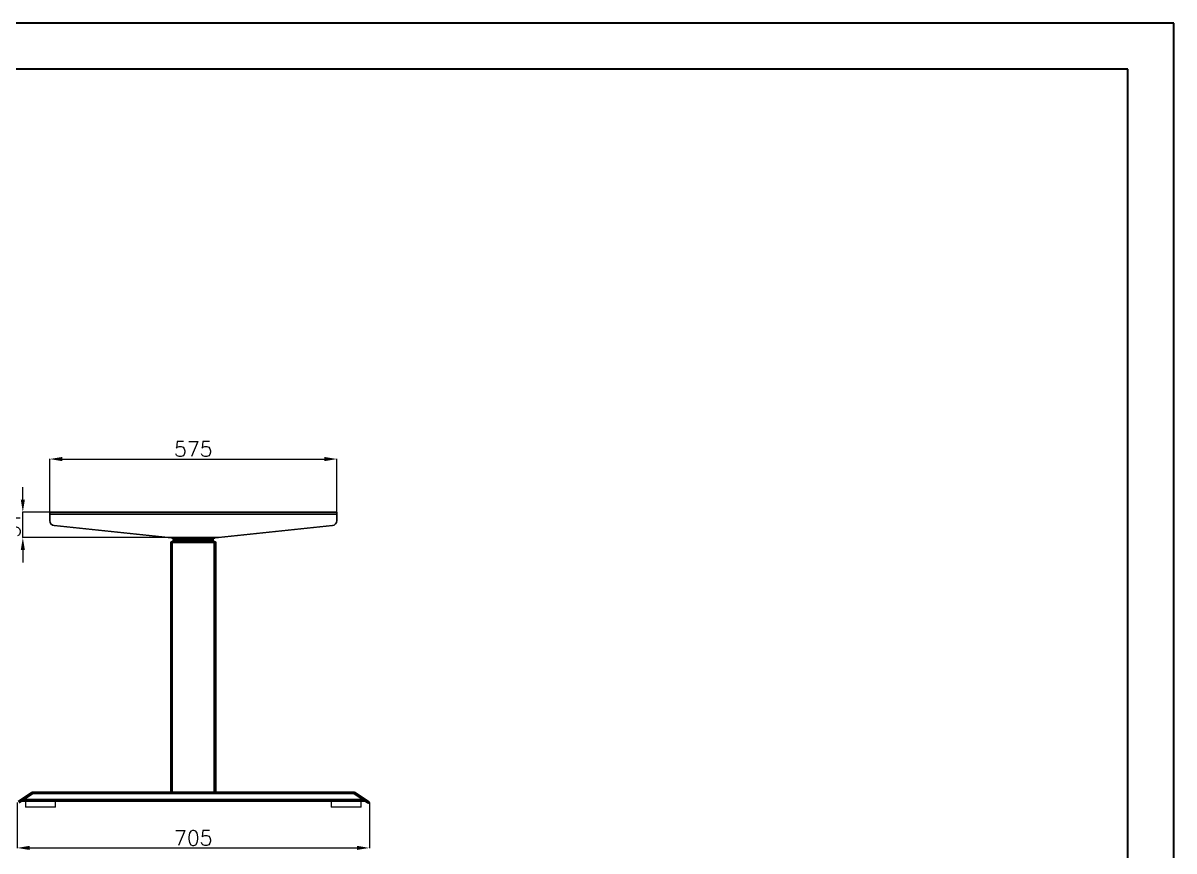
# Model space of a CAD drawing. Header units: millimetres. Extents: x 20580 to 29102, y 1988 to 5937.
# Drawn here: x 26777 to 29081, y 4280 to 5937 of the extents above; entities that cross this region are included whole.
import ezdxf

# ---------------------------------------------------------------- set-up
doc = ezdxf.new("R2010")
doc.units = ezdxf.units.MM
for name, color, linetype, lineweight in [('CAXA0', 7, 'Continuous', 70), ('CAXA3', 7, 'Continuous', 18), ('輪廓線', 7, 'Continuous', 20)]:
    doc.layers.add(name, color=color, linetype=linetype, lineweight=lineweight)
doc.styles.get("Standard").update_dxf_attribs({"font": 'romans.shx'})
doc.dimstyles.new('ISO-25', dxfattribs={"dimtxt": 6, "dimasz": 6, "dimexe": 0.5, "dimexo": 0.625, "dimgap": 1.2, "dimtad": 1, "dimdsep": 46, "dimtxsty": 'Standard', "dimcen": 2.5, "dimclrd": 3, "dimclre": 3, "dimclrt": 3, "dimadec": 0, "dimazin": 0, "dimtfac": 1, "dimtmove": 0, "dimatfit": 3, "dimfxl": 1.25, "dimarcsym": 0})

# ---------------------------------------------------------------- blocks, each defined once
blk = doc.blocks.new('*D124')
at = {"layer": 'Defpoints', "color": 0}
for p in [(27405.6, 5064.2), (26830.6, 4958.1), (27405.6, 4958.1)]:
    blk.add_point(p, dxfattribs=at)
at = {"layer": '輪廓線', "color": 4, "lineweight": -2}
for p, q in [((26830.6, 4958.7), (26830.6, 5064.7)), ((26855.6, 5064.2), (27380.6, 5064.2)), ((27405.6, 4958.7), (27405.6, 5064.7))]:
    blk.add_line(p, q, dxfattribs=at)
at = {"layer": '輪廓線', "color": 4}
for points in [[(26855.6, 5068.4), (26855.6, 5060), (26830.6, 5064.2)], [(27380.6, 5068.4), (27380.6, 5060), (27405.6, 5064.2)]]:
    blk.add_solid(points, dxfattribs=at)
at = {"layer": '輪廓線', "color": 4, "lineweight": 18, "insert": (27118.1, 5084.2), "char_height": 30, "attachment_point": 5}
blk.add_mtext('575', dxfattribs=at)
blk = doc.blocks.new('*D125')
at = {"layer": 'Defpoints', "color": 0}
for p in [(26776.8, 4958), (26830.6, 4958), (27068.7, 4907)]:
    blk.add_point(p, dxfattribs=at)
at = {"layer": '輪廓線', "color": 4, "lineweight": -2}
for p, q in [((26776.8, 4983), (26776.8, 5008)), ((26830, 4958), (26776.3, 4958)), ((26776.8, 4907), (26776.8, 4958)), ((27068, 4907), (26776.3, 4907)), ((26776.8, 4882), (26776.8, 4857))]:
    blk.add_line(p, q, dxfattribs=at)
at = {"layer": '輪廓線', "color": 4}
for points in [[(26772.7, 4983), (26781, 4983), (26776.8, 4958)], [(26772.7, 4882), (26781, 4882), (26776.8, 4907)]]:
    blk.add_solid(points, dxfattribs=at)
at = {"layer": '輪廓線', "color": 4, "lineweight": 18, "insert": (26756.8, 4932.5), "char_height": 30, "attachment_point": 5, "rotation": 90}
blk.add_mtext('51', dxfattribs=at)
blk = doc.blocks.new('*D126')
at = {"layer": 'Defpoints', "color": 0}
for p in [(26765.6, 4377.4), (27470.6, 4377.4), (27470.6, 4285.7)]:
    blk.add_point(p, dxfattribs=at)
at = {"layer": '輪廓線', "color": 4, "lineweight": -2}
for p, q in [((26765.6, 4376.8), (26765.6, 4285.2)), ((27470.6, 4376.8), (27470.6, 4285.2)), ((26790.6, 4285.7), (27445.6, 4285.7))]:
    blk.add_line(p, q, dxfattribs=at)
at = {"layer": '輪廓線', "color": 4}
for points in [[(26790.6, 4289.9), (26790.6, 4281.6), (26765.6, 4285.7)], [(27445.6, 4289.9), (27445.6, 4281.6), (27470.6, 4285.7)]]:
    blk.add_solid(points, dxfattribs=at)
at = {"layer": '輪廓線', "color": 4, "lineweight": 18, "insert": (27118.1, 4305.7), "char_height": 30, "attachment_point": 5}
blk.add_mtext('705', dxfattribs=at)

msp = doc.modelspace()

# ---------------------------------------------------------------- linework, layer by layer
at = {"linetype": 'Continuous', "lineweight": 30}
for p, q in [((26830.633, 4958.009), (26830.633, 4958.087)), ((26830.633, 4958.087), (26835.633, 4958.087)), ((26830.633, 4958.009), (26830.633, 4954.009)), ((26830.633, 4958.009), (27405.633, 4958.009)), ((27400.633, 4958.087), (26835.633, 4958.087)), ((26835.633, 4958.087), (26835.633, 4958.009)), ((27400.633, 4958.087), (27405.633, 4958.087)), ((27400.633, 4958.009), (27400.633, 4958.087)), ((27405.633, 4958.087), (27405.633, 4958.009)), ((27405.633, 4958.009), (27405.633, 4954.009)), ((26830.633, 4954.009), (27405.633, 4954.009)), ((26830.633, 4954.009), (26830.633, 4940.975)), ((27405.633, 4954.009), (27405.633, 4940.975)), ((27067.612, 4907.064), (26839.587, 4931.03)), ((27396.678, 4931.03), (27168.654, 4907.064)), ((27068.657, 4907.009), (27167.609, 4907.009)), ((27076.133, 4897.731), (27073.133, 4897.731)), ((27073.133, 4897.409), (27073.133, 4897.731)), ((27076.133, 4897.409), (27073.133, 4897.409)), ((27073.133, 4397.409), (27073.133, 4897.409)), ((27075.816, 4899.372), (27073.289, 4897.994)), ((27073.289, 4897.994), (27076.133, 4897.994)), ((27076.133, 4899.372), (27075.816, 4899.372)), ((27075.959, 4899.409), (27076.133, 4899.409)), ((27076.133, 4899.372), (27076.133, 4899.409)), ((27076.133, 4899.409), (27160.133, 4899.409)), ((27076.133, 4899.372), (27076.133, 4897.994)), ((27160.133, 4899.372), (27076.133, 4899.372)), ((27076.133, 4897.994), (27076.133, 4897.731)), ((27076.133, 4897.994), (27160.133, 4897.994)), ((27076.133, 4897.731), (27076.133, 4897.409)), ((27160.133, 4897.731), (27076.133, 4897.731)), ((27076.133, 4897.409), (27160.133, 4897.409)), ((27076.133, 4397.409), (27076.133, 4897.409)), ((27078.133, 4902.209), (27078.133, 4902.531)), ((27081.133, 4902.531), (27078.133, 4902.531)), ((27081.133, 4902.209), (27078.133, 4902.209)), ((27078.133, 4902.209), (27078.133, 4899.409)), ((27080.816, 4904.172), (27078.289, 4902.794)), ((27078.289, 4902.794), (27081.133, 4902.794)), ((27079.995, 4903.829), (27080.11, 4903.787)), ((27080.113, 4903.792), (27079.999, 4903.826)), ((27081.133, 4904.172), (27080.816, 4904.172)), ((27080.959, 4904.209), (27081.133, 4904.209)), ((27081.133, 4904.172), (27081.133, 4904.209)), ((27081.133, 4904.209), (27155.133, 4904.209)), ((27081.133, 4904.172), (27081.133, 4902.794)), ((27155.133, 4904.172), (27081.133, 4904.172)), ((27081.133, 4902.794), (27155.133, 4902.794)), ((27081.133, 4902.794), (27081.133, 4902.531)), ((27081.133, 4902.531), (27081.133, 4902.209)), ((27155.133, 4902.531), (27081.133, 4902.531)), ((27081.133, 4902.209), (27155.133, 4902.209)), ((27081.133, 4902.209), (27081.133, 4899.409)), ((27083.133, 4907.009), (27083.133, 4904.209)), ((27087.133, 4904.209), (27087.133, 4907.009)), ((27149.133, 4907.009), (27149.133, 4904.209)), ((27153.133, 4904.209), (27153.133, 4907.009)), ((27155.133, 4904.209), (27155.306, 4904.209)), ((27155.133, 4904.209), (27155.133, 4904.172)), ((27155.45, 4904.172), (27155.133, 4904.172)), ((27155.133, 4902.794), (27155.133, 4904.172)), ((27155.133, 4902.794), (27157.976, 4902.794)), ((27155.133, 4902.794), (27155.133, 4902.531)), ((27155.133, 4902.209), (27155.133, 4902.531)), ((27158.133, 4902.531), (27155.133, 4902.531)), ((27158.133, 4902.209), (27155.133, 4902.209)), ((27155.133, 4899.409), (27155.133, 4902.209)), ((27157.976, 4902.794), (27155.45, 4904.172)), ((27156.266, 4903.826), (27156.152, 4903.792)), ((27156.156, 4903.787), (27156.271, 4903.829)), ((27158.133, 4902.531), (27158.133, 4902.209)), ((27158.133, 4899.409), (27158.133, 4902.209)), ((27160.133, 4899.409), (27160.133, 4899.372)), ((27160.133, 4899.409), (27160.306, 4899.409)), ((27160.133, 4897.994), (27160.133, 4899.372)), ((27160.45, 4899.372), (27160.133, 4899.372)), ((27160.133, 4897.994), (27162.976, 4897.994)), ((27160.133, 4897.994), (27160.133, 4897.731)), ((27160.133, 4897.409), (27160.133, 4897.731)), ((27163.133, 4897.731), (27160.133, 4897.731)), ((27163.133, 4897.409), (27160.133, 4897.409)), ((27160.133, 4397.409), (27160.133, 4897.409)), ((27162.976, 4897.994), (27160.45, 4899.372)), ((27163.133, 4897.731), (27163.133, 4897.409)), ((27163.133, 4397.409), (27163.133, 4897.409)), ((26794.11, 4396.401), (26767.627, 4378.739)), ((26769.291, 4376.243), (26796.53, 4394.409)), ((26774.039, 4379.409), (27462.227, 4379.409)), ((26778.537, 4382.409), (27457.729, 4382.409)), ((26796.53, 4394.409), (26799.37, 4394.409)), ((26797.404, 4397.409), (26799.37, 4394.409)), ((26797.404, 4397.409), (27438.862, 4397.409)), ((26799.37, 4394.409), (27436.896, 4394.409)), ((27436.896, 4394.409), (27438.862, 4397.409)), ((27436.896, 4394.409), (27439.735, 4394.409)), ((27439.735, 4394.409), (27466.974, 4376.243)), ((27442.156, 4396.401), (27468.639, 4378.739)), ((27466.974, 4376.243), (27468.639, 4378.739)), ((27468.968, 4374.913), (27470.633, 4377.409))]:
    msp.add_line(p, q, dxfattribs=at)
at = {"color": 7, "linetype": 'Continuous', "lineweight": 15}
for p, q in [((26782.133, 4379.409), (26782.133, 4367.409)), ((26842.133, 4367.409), (26842.133, 4379.409)), ((27394.133, 4379.409), (27394.133, 4367.409)), ((27454.133, 4367.409), (27454.133, 4379.409)), ((26842.133, 4367.409), (26782.133, 4367.409)), ((27454.133, 4367.409), (27394.133, 4367.409))]:
    msp.add_line(p, q, dxfattribs=at)
at = {"linetype": 'Continuous', "lineweight": 30}
for centre, radius, start, end in [((26840.633, 4940.975), 10, 180, 264), ((27395.633, 4940.975), 10, 276, 0), ((27068.657, 4917.009), 10, 264, 270), ((27073.433, 4897.731), 0.3, 118.61046, 180), ((27075.959, 4899.109), 0.3, 90, 118.61046), ((27078.433, 4902.531), 0.3, 118.61046, 180), ((27080.959, 4903.909), 0.3, 90, 118.61046), ((27155.306, 4903.909), 0.3, 61.38954, 90), ((27157.833, 4902.531), 0.3, 0, 61.38954), ((27160.306, 4899.109), 0.3, 61.38954, 90), ((27162.833, 4897.731), 0.3, 0, 61.38954), ((27167.609, 4917.009), 10, 270, 276)]:
    msp.add_arc(centre, radius, start, end, dxfattribs=at)
for points, knots in [([(27079.999, 4903.826), (27079.323, 4904.164), (27077.697, 4904.977), (27075.591, 4906.03), (27074.157, 4906.747), (27073.633, 4907.009)], [0, 0, 0, 0, 0.3109608, 0.74793942, 1, 1, 1, 1]), ([(27080.113, 4903.792), (27079.207, 4904.289), (27077.29, 4905.342), (27075.241, 4906.433), (27074.161, 4907.009)], [0, 0, 0, 0, 0.47266452, 1, 1, 1, 1]), ([(27078.049, 4907.009), (27078.845, 4906.433), (27080.158, 4905.484), (27081.634, 4904.568), (27082.213, 4904.209)], [0, 0, 0, 0, 0.60718187, 1, 1, 1, 1]), ([(27079.683, 4907.009), (27080.014, 4906.747), (27080.92, 4906.03), (27082.045, 4905.103), (27082.747, 4904.419), (27082.962, 4904.209)], [0, 0, 0, 0, 0.28582592, 0.78127617, 1, 1, 1, 1]), ([(27153.303, 4904.209), (27153.518, 4904.419), (27154.221, 4905.103), (27155.346, 4906.03), (27156.251, 4906.747), (27156.582, 4907.009)], [0, 0, 0, 0, 0.21875859, 0.71420909, 1, 1, 1, 1]), ([(27154.052, 4904.209), (27154.632, 4904.569), (27156.108, 4905.484), (27157.42, 4906.433), (27158.217, 4907.009)], [0, 0, 0, 0, 0.3928798, 1, 1, 1, 1]), ([(27156.152, 4903.792), (27156.908, 4904.207), (27158.816, 4905.256), (27160.868, 4906.349), (27162.106, 4907.009)], [0, 0, 0, 0, 0.39631667, 1, 1, 1, 1]), ([(27156.266, 4903.826), (27156.942, 4904.164), (27158.569, 4904.977), (27160.675, 4906.03), (27162.108, 4906.747), (27162.633, 4907.009)], [0, 0, 0, 0, 0.31092525, 0.74790382, 1, 1, 1, 1]), ([(26794.11, 4396.401), (26794.621, 4396.689), (26795.643, 4397.266), (26796.817, 4397.361), (26797.404, 4397.409)], [0, 0, 0, 0, 0.50080187, 1, 1, 1, 1]), ([(27438.862, 4397.409), (27439.448, 4397.361), (27440.623, 4397.266), (27441.644, 4396.689), (27442.156, 4396.401)], [0, 0, 0, 0, 0.499198131, 1, 1, 1, 1])]:
    msp.add_open_spline(points, degree=3, knots=knots, dxfattribs=at)
for points in [[(27468.639, 4378.739), (27468.912, 4378.556), (27469.459, 4378.192), (27470.105, 4377.761), (27470.548, 4377.466), (27470.604, 4377.428), (27470.633, 4377.409)], [(27468.968, 4374.913), (27468.94, 4374.932), (27468.883, 4374.97), (27468.44, 4375.265), (27467.794, 4375.696), (27467.248, 4376.061), (27466.974, 4376.243)]]:
    msp.add_open_spline(points, degree=3, dxfattribs=at)
at = {"layer": 'CAXA0', "linetype": 'Continuous', "lineweight": 35}
for p, q in [((28989.271, 5844.938), (24064.445, 5844.938)), ((28989.271, 2155.93), (28989.271, 5844.938))]:
    msp.add_line(p, q, dxfattribs=at)
at = {"layer": 'CAXA3', "linetype": 'Continuous', "lineweight": 35}
for p, q in [((29081.497, 5937.164), (23603.319, 5937.164)), ((29081.497, 2063.705), (29081.497, 5937.164))]:
    msp.add_line(p, q, dxfattribs=at)

# ---------------------------------------------------------------- dimensions: what is measured, and where the dimension line sits
at = {"layer": '輪廓線', "lineweight": 18}
for base, p1, p2, picture, middle in [((27405.633, 5064.198), (26830.633, 4958.087), (27405.633, 4958.087), '*D124', (27118.133, 5084.198)), ((27470.633, 4285.72), (26765.633, 4377.409), (27470.633, 4377.409), '*D126', (27118.133, 4305.72))]:
    dim = msp.add_linear_dim(base=base, p1=p1, p2=p2, dimstyle='ISO-25', override={"dimtxt": 30, "dimasz": 25, "dimgap": 5, "dimclrd": 4, "dimclre": 4, "dimclrt": 4}, dxfattribs=at)
    dim.commit()
    dim.dimension.update_dxf_attribs({"geometry": picture, "text_midpoint": middle})
dim = msp.add_linear_dim(base=(26776.841, 4958.009), p1=(27068.657, 4907.009), p2=(26830.633, 4958.009), angle=90, dimstyle='ISO-25', override={"dimtxt": 30, "dimasz": 25, "dimgap": 5, "dimclrd": 4, "dimclre": 4, "dimclrt": 4}, dxfattribs=at)
dim.commit()
dim.dimension.update_dxf_attribs({"geometry": '*D125', "text_midpoint": (26756.841, 4932.509)})

doc.saveas('drawing.dxf')
